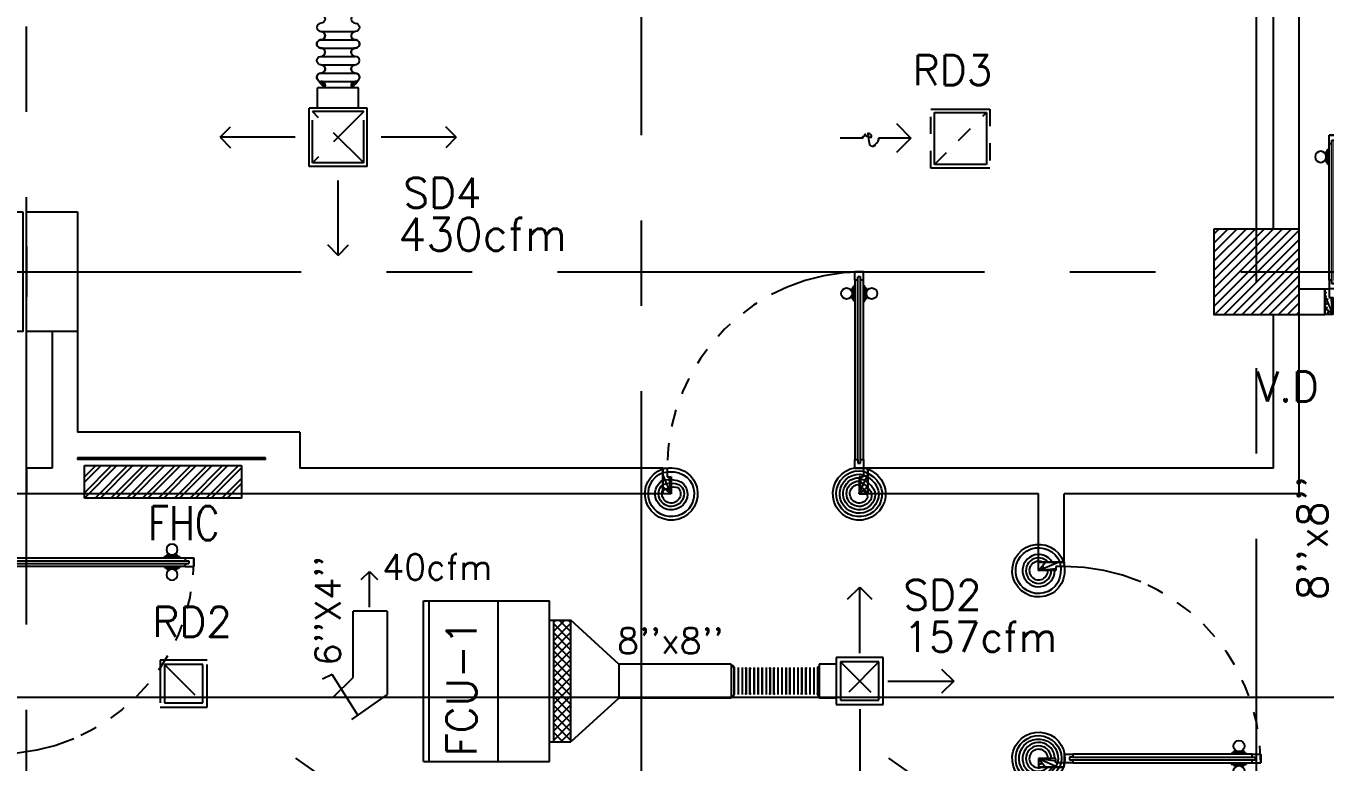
# Model space of a CAD drawing. Extents: x 417866230.2 to 417866327.8, y 43498045.5 to 43498135.4.
# Drawn here: x 417866283.83 to 417866291.44, y 43498067.43 to 43498071.74 of the extents above; entities that cross this region are included whole.
import ezdxf

# ---------------------------------------------------------------- set-up
doc = ezdxf.new("R2010")
doc.units = 0
doc.header["$MEASUREMENT"] = 0
doc.linetypes.add('CENTERX2', pattern=[4, 2.5, -0.5, 0.5, -0.5])
doc.linetypes.add('HIDDEN', pattern=[0.375, 0.25, -0.125])
doc.layers.get('0').update_dxf_attribs({"linetype": 'CONTINUOUS'})
for name, color, linetype in [('AXES', 11, 'CENTERX2'), ('COL', 9, 'CONTINUOUS'), ('DOOR', 9, 'CONTINUOUS'), ('DUCT', 6, 'CONTINUOUS'), ('FCU', 6, 'CONTINUOUS'), ('FHC', 9, 'CONTINUOUS'), ('HAT', 12, 'CONTINUOUS'), ('M-AC-FLEX', 3, 'CONTINUOUS'), ('M-EGU.', 2, 'CONTINUOUS'), ('SCD', 2, 'CONTINUOUS'), ('SHAFT', 9, 'CONTINUOUS'), ('WALL', 4, 'CONTINUOUS')]:
    doc.layers.add(name, color=color, linetype=linetype)
doc.styles.add('ROMANS', font='ROMANS.shx', dxfattribs={"width": 0.6})

# ---------------------------------------------------------------- blocks, each defined once
blk = doc.blocks.new('DOOR100')
at = {"layer": 'DOOR', "color": 7, "linetype": 'ByBlock'}
for p, q in [((-75, 1250), (-75, 1300)), ((-75, 1300), (-25, 1300)), ((-25, 1300), (-75, 1300)), ((-25, 1250), (-25, 1300)), ((-82.2, 1127.6), (-82.2, 1217.6)), ((-75, 1217.6), (-82.2, 1217.6)), ((-58, 1250), (-75, 1250)), ((-58, 1250), (-58, 1270)), ((-42, 1270), (-58, 1270)), ((-42, 1250), (-42, 1270)), ((-25, 1250), (-42, 1250)), ((-25, 1217.6), (-17.8, 1217.6)), ((-17.8, 1127.6), (-17.8, 1217.6)), ((-91.2, 1205), (-91.2, 1140.2)), ((-82.2, 1205), (-91.2, 1205)), ((-82.2, 1205), (-82.2, 1140.2)), ((-17.8, 1205), (-17.8, 1140.2)), ((-17.8, 1205), (-8.8, 1205)), ((-8.8, 1205), (-8.8, 1140.2)), ((-82.2, 1140.2), (-91.2, 1140.2)), ((-75, 1127.6), (-82.2, 1127.6)), ((-25, 1127.6), (-17.8, 1127.6)), ((-17.8, 1140.2), (-8.8, 1140.2)), ((-75, 200), (-58, 200)), ((-75, 150), (-75, 200)), ((-58, 200), (-58, 180)), ((-58, 180), (-42, 180)), ((-42, 200), (-25, 200)), ((-42, 180), (-42, 200)), ((-25, 200), (-25, 150)), ((-1200, 0), (-1200, 150)), ((-1200, 150), (-1175, 150)), ((-1200, 150), (-1200, 0)), ((-1150, 0), (-1200, 113.7)), ((-1175, 150), (-1175, 100)), ((-1175, 100), (-1150, 100)), ((-1150, 0), (-1163.4, 100)), ((-1150, 100), (-1150, 0)), ((-75, 150), (-25, 150)), ((-50, 0), (0, 113.7)), ((-50, 100), (-50, 0)), ((-50, 0), (-36.6, 100)), ((-25, 100), (-50, 100)), ((0, 150), (-25, 150)), ((-25, 150), (-25, 100)), ((0, 0), (0, 150)), ((0, 150), (0, 0)), ((-1150, 0), (-1200, 40.1)), ((-1150, 0), (-1200, 0)), ((-50, 0), (0, 40.1)), ((-50, 0), (0, 0))]:
    blk.add_line(p, q, dxfattribs=at)
at = {"layer": 'DOOR', "linetype": 'ByBlock'}
for p, q in [((-75, 1250), (-75, 200)), ((-58, 200), (-58, 1250)), ((-42, 200), (-42, 1250)), ((-25, 200), (-25, 1250))]:
    blk.add_line(p, q, dxfattribs=at)
at = {"layer": 'DOOR', "color": 7, "linetype": 'ByBlock'}
for centre in [(-123.5, 1172.6), (23.5, 1172.6)]:
    blk.add_circle(centre, 32.4, dxfattribs=at)
at = {"layer": 'DOOR', "linetype": 'HIDDEN', "ltscale": 0.5}
blk.add_arc((-25, 150), 1150, 90, 180, dxfattribs=at)
at = {"layer": 'DOOR', "color": 7, "linetype": 'ByBlock'}
for centre, radius, start, end in [((-1150, 0), 154.4, 103.71423, 108.89471), ((-1150, 0), 134.4, 100.71998, 111.84015), ((-1150, 0), 94.4, 90, 121.98181), ((-50, 0), 94.4, 58.01819, 90), ((-50, 0), 134.4, 68.15985, 79.28002), ((-50, 0), 114.4, 64.08384, 77.37743), ((-50, 0), 154.4, 71.10529, 76.28577), ((-1150, 0), 74.4, 90, 132.22357), ((-1150, 0), 54.4, 90, 156.79262), ((-1150, 0), 34.4, 90, 180), ((-1150, 0), 14.4, 90, 180), ((-50, 0), 74.4, 47.77643, 90), ((-50, 0), 54.4, 23.20738, 90), ((-50, 0), 34.4, 0, 90), ((-50, 0), 14.4, 0, 90)]:
    blk.add_arc(centre, radius, start, end, dxfattribs=at)
blk = doc.blocks.new('A$C49F1192B')
at = {"layer": 'DOOR', "color": 0, "linetype": 'ByBlock', "xscale": -1, "rotation": 270}
blk.add_blockref('DOOR100', (0, 1200), dxfattribs=at)
blk = doc.blocks.new('*X60')
at = {"color": 0}
for p, q in [((73379.2, 17906.7), (73833.5, 18361)), ((73379.2, 17959.7), (73780.5, 18361)), ((73379.2, 18012.8), (73727.5, 18361)), ((73379.2, 18065.8), (73674.4, 18361)), ((73379.2, 18118.8), (73621.4, 18361)), ((73379.2, 18171.9), (73568.4, 18361)), ((73379.2, 18224.9), (73515.3, 18361)), ((73379.2, 18277.9), (73462.3, 18361)), ((73379.2, 18331), (73409.3, 18361)), ((73386.6, 17861), (73879.2, 18353.7)), ((73439.6, 17861), (73879.2, 18300.6)), ((73492.6, 17861), (73879.2, 18247.6)), ((73545.7, 17861), (73879.2, 18194.6)), ((73598.7, 17861), (73879.2, 18141.5)), ((73651.7, 17861), (73879.2, 18088.5)), ((73704.8, 17861), (73879.2, 18035.5)), ((73757.8, 17861), (73879.2, 17982.4)), ((73810.8, 17861), (73879.2, 17929.4)), ((73863.9, 17861), (73879.2, 17876.4))]:
    blk.add_line(p, q, dxfattribs=at)
blk = doc.blocks.new('COL50')
at = {"layer": 'COL'}
blk.add_lwpolyline([(-250, 250), (-250, -250), (250, -250), (250, 250)], close=True, dxfattribs=at)
blk = doc.blocks.new('C11')
at = {"layer": 'HAT'}
h = blk.add_hatch(dxfattribs=at)
h.set_pattern_fill('ANSI31', color=256, scale=300, style=0)
h.set_pattern_definition([(45, (-383765.23, -62181), (-26.5165043, 26.5165043), [])])
h.paths.add_polyline_path([(-20, 350), (-20, 700), (-320, 700), (-320, 350)])
h.paths.add_polyline_path([(-320, 0), (-20, 0), (-20, 350), (-320, 350)])
h = blk.add_hatch(dxfattribs=at)
h.set_pattern_fill('ANSI31', color=256, scale=300, style=0)
h.set_pattern_definition([(45, (-383445.23, -62181), (-26.5165043, 26.5165043), [])])
h.paths.add_polyline_path([(300, 350), (300, 700), (0, 700), (0, 350)])
h.paths.add_polyline_path([(0, 0), (300, 0), (300, 350), (0, 350)])
at = {"layer": 'COL'}
for points in [[(-20, 700), (-20, 0), (-320, 0), (-320, 700)], [(300, 700), (300, 0), (0, 0), (0, 700)]]:
    blk.add_lwpolyline(points, close=True, dxfattribs=at)
blk = doc.blocks.new('DOOR90')
at = {"layer": 'DOOR', "color": 7, "linetype": 'ByBlock'}
for p, q in [((-150, 0), (0, 0)), ((-150, 0), (-150, -25)), ((0, -50), (-113.7, 0)), ((0, -50), (-40.1, 0)), ((0, -50), (0, 0)), ((-1000, -25), (-1050, -25)), ((-1050, -75), (-1050, -25)), ((-1050, -25), (-1050, -75)), ((-1000, -75), (-1050, -75)), ((-1000, -42), (-1020, -42)), ((-1020, -42), (-1020, -58)), ((-1000, -58), (-1020, -58)), ((-1000, -25), (-1000, -42)), ((-1000, -58), (-1000, -75)), ((-877.6, -17.8), (-967.6, -17.8)), ((-967.6, -25), (-967.6, -17.8)), ((-967.6, -75), (-967.6, -82.2)), ((-955, -8.8), (-890.2, -8.8)), ((-955, -17.8), (-955, -8.8)), ((-955, -17.8), (-890.2, -17.8)), ((-890.2, -17.8), (-890.2, -8.8)), ((-877.6, -25), (-877.6, -17.8)), ((-877.6, -75), (-877.6, -82.2)), ((-200, -25), (-150, -25)), ((-200, -42), (-200, -25)), ((-180, -42), (-200, -42)), ((-200, -58), (-180, -58)), ((-200, -75), (-200, -58)), ((-150, -75), (-200, -75)), ((-180, -58), (-180, -42)), ((-150, -25), (-100, -25)), ((-150, -75), (-150, -25)), ((-100, -25), (-100, -50)), ((0, -50), (-100, -36.6)), ((-100, -50), (0, -50)), ((-877.6, -82.2), (-967.6, -82.2)), ((-955, -82.2), (-890.2, -82.2)), ((-955, -82.2), (-955, -91.2)), ((-955, -91.2), (-890.2, -91.2)), ((-890.2, -82.2), (-890.2, -91.2)), ((-150, -875), (-100, -875)), ((-150, -900), (-150, -875)), ((-150, -900), (0, -900)), ((0, -900), (-150, -900)), ((0, -850), (-113.7, -900)), ((-100, -875), (-100, -850)), ((0, -850), (-100, -863.4)), ((-100, -850), (0, -850)), ((0, -850), (-40.1, -900)), ((0, -850), (0, -900))]:
    blk.add_line(p, q, dxfattribs=at)
at = {"layer": 'DOOR', "linetype": 'ByBlock'}
for p, q in [((-200, -25), (-1000, -25)), ((-200, -42), (-1000, -42)), ((-200, -58), (-1000, -58)), ((-1000, -75), (-200, -75))]:
    blk.add_line(p, q, dxfattribs=at)
at = {"layer": 'DOOR', "color": 7, "linetype": 'ByBlock'}
for centre in [(-922.6, 23.5), (-922.6, -123.5)]:
    blk.add_circle(centre, 32.4, dxfattribs=at)
for centre, radius, start, end in [((0, -50), 154.4, 161.10529, 166.28577), ((0, -50), 94.4, 148.01819, 180), ((0, -50), 134.4, 158.15985, 169.28002), ((0, -50), 114.4, 154.08384, 167.37743), ((0, -50), 74.4, 137.77643, 180), ((0, -50), 54.4, 113.20738, 180), ((0, -50), 34.4, 90, 180), ((0, -50), 14.4, 90, 180), ((0, -850), 154.4, 193.71423, 198.89471), ((0, -850), 134.4, 190.71998, 201.84015), ((0, -850), 94.4, 180, 211.98181), ((0, -850), 74.4, 180, 222.22357), ((0, -850), 54.4, 180, 246.79262), ((0, -850), 34.4, 180, 270), ((0, -850), 14.4, 180, 270)]:
    blk.add_arc(centre, radius, start, end, dxfattribs=at)
at = {"layer": 'DOOR', "linetype": 'HIDDEN', "ltscale": 0.5}
blk.add_arc((-222.2, -50), 828.2, 178.27012, 275.00304, dxfattribs=at)
blk = doc.blocks.new('15RCD')
at = {"layer": 'M-EGU.', "linetype": 'HIDDEN'}
for p, q in [((-215.5, -215.5), (-215.5, 215.5)), ((-215.5, 215.5), (215.5, 215.5)), ((-190.5, -190.5), (190.5, 190.5)), ((215.5, 215.5), (215.5, -215.5)), ((215.5, -215.5), (-215.5, -215.5))]:
    blk.add_line(p, q, dxfattribs=at)
at = {"layer": 'M-EGU.'}
for p, q in [((-190.5, -190.5), (-190.5, 190.5)), ((-190.5, 190.5), (190.5, 190.5)), ((190.5, 190.5), (190.5, -190.5)), ((-468.7, 110.1), (-362.7, 4)), ((-717.7, 4), (-880.4, 4)), ((-362.7, 4), (-598.2, 4)), ((-362.7, 4), (-468.7, -102)), ((190.5, -190.5), (-190.5, -190.5))]:
    blk.add_line(p, q, dxfattribs=at)
blk.add_lwpolyline([(-717.7, 4, -0.1324), (-701, 28.2, -0.15664), (-677.9, 37.7, -0.736612), (-658.9, -9.5, 0.774232), (-638, -55.2, 0.203349), (-606.4, -34.6, 0.193808), (-598.2, 4)], format="xyb", dxfattribs=at)
blk = doc.blocks.new('*X118')
at = {"color": 0}
for p, q in [((23911.7, -1650.2), (23966, -1595.9)), ((23911.7, -1597.2), (23912.9, -1595.9)), ((23919, -1695.9), (24019, -1595.9)), ((24022.8, -1695.9), (23922.8, -1595.9)), ((23972, -1695.9), (24072, -1595.9)), ((24075.9, -1695.9), (23975.9, -1595.9)), ((24025.1, -1695.9), (24125.1, -1595.9)), ((24128.9, -1695.9), (24028.9, -1595.9)), ((24078.1, -1695.9), (24178.1, -1595.9)), ((24181.9, -1695.9), (24081.9, -1595.9)), ((24131.1, -1695.9), (24231.1, -1595.9)), ((24235, -1695.9), (24135, -1595.9)), ((24184.2, -1695.9), (24284.2, -1595.9)), ((24288, -1695.9), (24188, -1595.9)), ((24237.2, -1695.9), (24337.2, -1595.9)), ((24341, -1695.9), (24241, -1595.9)), ((24290.2, -1695.9), (24390.2, -1595.9)), ((24394.1, -1695.9), (24294.1, -1595.9)), ((24343.3, -1695.9), (24443.3, -1595.9)), ((24447.1, -1695.9), (24347.1, -1595.9)), ((24396.3, -1695.9), (24496.3, -1595.9)), ((24500.1, -1695.9), (24400.1, -1595.9)), ((24449.3, -1695.9), (24549.3, -1595.9)), ((24553.2, -1695.9), (24453.2, -1595.9)), ((24502.4, -1695.9), (24602.4, -1595.9)), ((24606.2, -1695.9), (24506.2, -1595.9)), ((24623.7, -1660.4), (24559.2, -1595.9)), ((24623.7, -1607.4), (24612.3, -1595.9)), ((23969.8, -1695.9), (23911.7, -1637.8)), ((24555.4, -1695.9), (24623.7, -1627.6)), ((23916.8, -1695.9), (23911.7, -1690.9)), ((24608.4, -1695.9), (24623.7, -1680.7))]:
    blk.add_line(p, q, dxfattribs=at)

msp = doc.modelspace()

# ---------------------------------------------------------------- hatches: boundary and pattern name
at = {"layer": 'FHC', "linetype": 'ByBlock', "ltscale": 0.3}
h = msp.add_hatch(dxfattribs=at)
h.set_pattern_fill('ANSI32', color=256, scale=175, style=0)
h.set_pattern_definition([(44.999998, (417866051.98067, 43498037.926076), (-0.046403885, 0.046403882), []), (44.999998, (417866052.011606, 43498037.926076), (-0.046403885, 0.046403882), [])])
h.paths.add_polyline_path([(417866285.0969, 43498068.9771), (417866285.0969, 43498069.1671), (417866284.1769, 43498069.1671), (417866284.1769, 43498068.9771)])
h.paths.add_polyline_path([(417866283.9643, 43498068.556), (417866283.9643, 43498068.9768), (417866284.2268, 43498068.9768), (417866284.2268, 43498068.556)], flags=9)

# ---------------------------------------------------------------- linework, layer by layer
at = {"layer": 'AXES'}
for p, q in [((417866291.0369, 43498046.2382), (417866291.0369, 43498134.7153)), ((417866283.8369, 43498056.2378), (417866283.8369, 43498134.3653)), ((417866287.4369, 43498063.1021), (417866287.4369, 43498121.9221)), ((417866230.9454, 43498070.3021), (417866300.0369, 43498070.3021))]:
    msp.add_line(p, q, dxfattribs=at)
at = {"layer": 'DUCT', "linetype": 'Continuous'}
msp.add_line((417866285.9493, 43498068.3157), (417866285.7493, 43498068.3157), dxfattribs=at)
at = {"layer": 'DUCT'}
for p, q in [((417866285.7493, 43498067.9268), (417866285.7493, 43498068.3157)), ((417866285.9493, 43498068.3157), (417866285.9493, 43498067.8268)), ((417866287.3058, 43498068.0056), (417866287.0237, 43498068.2616)), ((417866287.3058, 43498068.0056), (417866287.3058, 43498067.8056)), ((417866287.9626, 43498068.0056), (417866287.3058, 43498068.0056)), ((417866287.9626, 43498068.0056), (417866287.3058, 43498068.0056)), ((417866287.9626, 43498068.0056), (417866287.9626, 43498067.8056)), ((417866285.626, 43498067.9449), (417866285.5696, 43498067.9161)), ((417866285.7762, 43498067.7055), (417866285.626, 43498067.9449)), ((417866285.6334, 43498067.8108), (417866285.7493, 43498067.9268)), ((417866280.3483, 43498067.8108), (417866300.7786, 43498067.8108)), ((417866285.9493, 43498067.8268), (417866285.7394, 43498067.6798)), ((417866287.3058, 43498067.8056), (417866287.0237, 43498067.5496)), ((417866287.9626, 43498067.8056), (417866287.3058, 43498067.8056)), ((417866285.6245, 43498067.3068), (417866285.4146, 43498067.4538)), ((417866289.0954, 43498067.3068), (417866288.8855, 43498067.4538))]:
    msp.add_line(p, q, dxfattribs=at)
at = {"layer": 'FCU', "color": 6}
for p, q in [((417866286.1617, 43498067.4356), (417866286.1617, 43498068.3756)), ((417866286.1617, 43498068.3756), (417866286.8987, 43498068.3756)), ((417866286.5987, 43498067.4356), (417866286.5987, 43498068.3756)), ((417866286.8987, 43498067.4356), (417866286.8987, 43498068.3756)), ((417866286.1617, 43498067.4356), (417866286.8987, 43498067.4356))]:
    msp.add_line(p, q, dxfattribs=at)
at = {"layer": 'FCU', "color": 3}
for p, q in [((417866286.1937, 43498067.4356), (417866286.1937, 43498068.3756)), ((417866286.8987, 43498068.2616), (417866287.0237, 43498068.2616)), ((417866286.9237, 43498067.5496), (417866286.9237, 43498068.2616)), ((417866287.0237, 43498067.5496), (417866287.0237, 43498068.2616)), ((417866286.8987, 43498067.5496), (417866287.0237, 43498067.5496))]:
    msp.add_line(p, q, dxfattribs=at)
at = {"layer": 'FHC', "linetype": 'ByBlock', "ltscale": 0.3}
for p, q in [((417866284.1769, 43498069.1671), (417866285.0969, 43498069.1671)), ((417866284.1769, 43498068.9771), (417866284.1769, 43498069.1671)), ((417866285.0969, 43498069.1671), (417866285.0969, 43498068.9771)), ((417866285.0969, 43498068.9771), (417866284.1769, 43498068.9771))]:
    msp.add_line(p, q, dxfattribs=at)
at = {"layer": 'M-AC-FLEX', "color": 11}
for p, q in [((417866285.5612, 43498071.7083), (417866285.7624, 43498071.7083)), ((417866285.5612, 43498071.6595), (417866285.7624, 43498071.6595)), ((417866285.5612, 43498071.6595), (417866285.7624, 43498071.6595)), ((417866285.5612, 43498071.6595), (417866285.7624, 43498071.6595)), ((417866285.5612, 43498071.6116), (417866285.7624, 43498071.6116)), ((417866285.5612, 43498071.6116), (417866285.7624, 43498071.6116)), ((417866285.5612, 43498071.6116), (417866285.7624, 43498071.6116)), ((417866285.5612, 43498071.5629), (417866285.7624, 43498071.5629)), ((417866285.5612, 43498071.5141), (417866285.7624, 43498071.5141)), ((417866285.5612, 43498071.4654), (417866285.7624, 43498071.4654)), ((417866285.5612, 43498071.4654), (417866285.7624, 43498071.4654)), ((417866285.5612, 43498071.4166), (417866285.7624, 43498071.4166)), ((417866285.5612, 43498071.4166), (417866285.7624, 43498071.4166)), ((417866287.9792, 43498067.9843), (417866287.9792, 43498067.8273)), ((417866287.9792, 43498067.9843), (417866287.9792, 43498067.8273)), ((417866287.9792, 43498067.8271), (417866287.9792, 43498067.9841)), ((417866287.9792, 43498067.8271), (417866287.9792, 43498067.9841)), ((417866288.0027, 43498067.9843), (417866288.0027, 43498067.8273)), ((417866288.0027, 43498067.9843), (417866288.0027, 43498067.8273)), ((417866288.0261, 43498067.9843), (417866288.0261, 43498067.8273)), ((417866288.0261, 43498067.9843), (417866288.0261, 43498067.8273)), ((417866288.0496, 43498067.9843), (417866288.0496, 43498067.8273)), ((417866288.0496, 43498067.9843), (417866288.0496, 43498067.8273)), ((417866288.0496, 43498067.8271), (417866288.0496, 43498067.9841)), ((417866288.0496, 43498067.8271), (417866288.0496, 43498067.9841)), ((417866288.0726, 43498067.9843), (417866288.0726, 43498067.8273)), ((417866288.0726, 43498067.9843), (417866288.0726, 43498067.8273)), ((417866288.0726, 43498067.8271), (417866288.0726, 43498067.9841)), ((417866288.0726, 43498067.8271), (417866288.0726, 43498067.9841)), ((417866288.0965, 43498067.9843), (417866288.0965, 43498067.8273)), ((417866288.0965, 43498067.8271), (417866288.0965, 43498067.9841)), ((417866288.1196, 43498067.9843), (417866288.1196, 43498067.8273)), ((417866288.1196, 43498067.9843), (417866288.1196, 43498067.8273)), ((417866288.1196, 43498067.9843), (417866288.1196, 43498067.8273)), ((417866288.1196, 43498067.8271), (417866288.1196, 43498067.9841)), ((417866288.143, 43498067.9843), (417866288.143, 43498067.8273)), ((417866288.143, 43498067.9843), (417866288.143, 43498067.8273)), ((417866288.143, 43498067.9843), (417866288.143, 43498067.8273)), ((417866288.143, 43498067.8271), (417866288.143, 43498067.9841)), ((417866288.1665, 43498067.9843), (417866288.1665, 43498067.8273)), ((417866288.1665, 43498067.9843), (417866288.1665, 43498067.8273)), ((417866288.19, 43498067.9843), (417866288.19, 43498067.8273)), ((417866288.19, 43498067.9843), (417866288.19, 43498067.8273)), ((417866288.19, 43498067.8271), (417866288.19, 43498067.9841)), ((417866288.19, 43498067.8271), (417866288.19, 43498067.9841)), ((417866288.213, 43498067.9843), (417866288.213, 43498067.8273)), ((417866288.213, 43498067.9843), (417866288.213, 43498067.8273)), ((417866288.213, 43498067.8271), (417866288.213, 43498067.9841)), ((417866288.213, 43498067.8271), (417866288.213, 43498067.9841)), ((417866288.2365, 43498067.9843), (417866288.2365, 43498067.8273)), ((417866288.2365, 43498067.9843), (417866288.2365, 43498067.8273)), ((417866288.2599, 43498067.9843), (417866288.2599, 43498067.8273)), ((417866288.2599, 43498067.9843), (417866288.2599, 43498067.8273)), ((417866288.2834, 43498067.9843), (417866288.2834, 43498067.8273)), ((417866288.2834, 43498067.9843), (417866288.2834, 43498067.8273)), ((417866288.2834, 43498067.8271), (417866288.2834, 43498067.9841)), ((417866288.2834, 43498067.8271), (417866288.2834, 43498067.9841)), ((417866288.3064, 43498067.8271), (417866288.3064, 43498067.9841)), ((417866288.3064, 43498067.8271), (417866288.3064, 43498067.9841)), ((417866288.3065, 43498067.9843), (417866288.3065, 43498067.8273)), ((417866288.3065, 43498067.9843), (417866288.3065, 43498067.8273)), ((417866288.3299, 43498067.9843), (417866288.3299, 43498067.8273)), ((417866288.3299, 43498067.9843), (417866288.3299, 43498067.8273)), ((417866288.3534, 43498067.9843), (417866288.3534, 43498067.8273)), ((417866288.3534, 43498067.9843), (417866288.3534, 43498067.8273)), ((417866288.3768, 43498067.9843), (417866288.3768, 43498067.8273)), ((417866288.3768, 43498067.9843), (417866288.3768, 43498067.8273)), ((417866288.3768, 43498067.8271), (417866288.3768, 43498067.9841)), ((417866288.3768, 43498067.8271), (417866288.3768, 43498067.9841)), ((417866288.3999, 43498067.9843), (417866288.3999, 43498067.8273)), ((417866288.3999, 43498067.9843), (417866288.3999, 43498067.8273)), ((417866288.3999, 43498067.8271), (417866288.3999, 43498067.9841)), ((417866288.3999, 43498067.8271), (417866288.3999, 43498067.9841)), ((417866288.4234, 43498067.9843), (417866288.4234, 43498067.8273)), ((417866288.4234, 43498067.9843), (417866288.4234, 43498067.8273)), ((417866288.4234, 43498067.9843), (417866288.4234, 43498067.8273)), ((417866288.4234, 43498067.9843), (417866288.4234, 43498067.8273)), ((417866288.4468, 43498067.9843), (417866288.4468, 43498067.8273)), ((417866288.4468, 43498067.9843), (417866288.4468, 43498067.8273)), ((417866288.4468, 43498067.9843), (417866288.4468, 43498067.8273)), ((417866288.4468, 43498067.9843), (417866288.4468, 43498067.8273)), ((417866288.4703, 43498067.9843), (417866288.4703, 43498067.8273)), ((417866288.4703, 43498067.9843), (417866288.4703, 43498067.8273)), ((417866288.4703, 43498067.8271), (417866288.4703, 43498067.9841)), ((417866288.4703, 43498067.8271), (417866288.4703, 43498067.9841))]:
    msp.add_line(p, q, dxfattribs=at)
at = {"layer": 'M-AC-FLEX'}
for points in [[(417866285.5612, 43498071.8058, -1), (417866285.5612, 43498071.757, 1), (417866285.5612, 43498071.7083, -1), (417866285.5612, 43498071.6595, 1.018005), (417866285.5612, 43498071.6116)], [(417866285.7624, 43498071.8058, 1), (417866285.7624, 43498071.757, -1), (417866285.7624, 43498071.7083, 1), (417866285.7624, 43498071.6595, -1.018005), (417866285.7624, 43498071.6116)], [(417866285.5612, 43498071.4654, 1), (417866285.5612, 43498071.5141, -1), (417866285.5612, 43498071.5629, 1), (417866285.5612, 43498071.6116, -1.018005), (417866285.5612, 43498071.6595)], [(417866285.7624, 43498071.4654, -1), (417866285.7624, 43498071.5141, 1), (417866285.7624, 43498071.5629, -1), (417866285.7624, 43498071.6116, 1.018005), (417866285.7624, 43498071.6595)], [(417866285.5612, 43498071.5141, -1), (417866285.5612, 43498071.4654, 1), (417866285.5612, 43498071.4166)], [(417866285.5717, 43498071.5118, -0.799204), (417866285.5612, 43498071.4654, 1), (417866285.5612, 43498071.4166)], [(417866285.5819, 43498071.3795, 0.586781), (417866285.5612, 43498071.4166, -1), (417866285.5612, 43498071.4654)], [(417866285.5819, 43498071.3795, 0.58678), (417866285.5612, 43498071.4166, -1), (417866285.5612, 43498071.4654)], [(417866285.7624, 43498071.5141, 1), (417866285.7624, 43498071.4654, -1), (417866285.7624, 43498071.4166)], [(417866285.752, 43498071.5118, 0.799204), (417866285.7624, 43498071.4654, -1), (417866285.7624, 43498071.4166)], [(417866285.7417, 43498071.3795, -0.58678), (417866285.7624, 43498071.4166, 1), (417866285.7624, 43498071.4654)], [(417866285.7417, 43498071.3795, -0.58678), (417866285.7624, 43498071.4166, 1), (417866285.7624, 43498071.4654)], [(417866285.5612, 43498071.4166, -0.58678), (417866285.5819, 43498071.3795, -0.58678)], [(417866285.7624, 43498071.4166, 0.58678), (417866285.7417, 43498071.3795, 0.58678)], [(417866287.9792, 43498067.9839, -0.00451), (417866287.9792, 43498067.9841, 0.561146), (417866287.9626, 43498067.9946, 0.561146)], [(417866287.9626, 43498067.9946, -0.561146), (417866287.9792, 43498067.9841)], [(417866287.9792, 43498067.9843, 1), (417866288.0027, 43498067.9843, -1), (417866288.0261, 43498067.9843)], [(417866288.0027, 43498067.9843, -1), (417866287.9792, 43498067.9843)], [(417866288.0261, 43498067.9843, 1), (417866288.0027, 43498067.9843)], [(417866288.0027, 43498067.9843, -1), (417866288.0261, 43498067.9843)], [(417866288.0496, 43498067.9843, -1), (417866288.0261, 43498067.9843, 1), (417866288.0027, 43498067.9843)], [(417866288.0261, 43498067.9843, 1), (417866288.0496, 43498067.9843)], [(417866288.0496, 43498067.9843, -0.412332), (417866288.0379, 43498067.9726, -0.412332)], [(417866288.0496, 43498067.9839, 0.00451), (417866288.0496, 43498067.9841, -1.018005), (417866288.0726, 43498067.9841)], [(417866288.0726, 43498067.9839, -0.00451), (417866288.0726, 43498067.9841, 1.018005), (417866288.0496, 43498067.9841)], [(417866288.0726, 43498067.9843, 1), (417866288.0961, 43498067.9843, -1), (417866288.1196, 43498067.9843)], [(417866288.0961, 43498067.9843, -1), (417866288.0726, 43498067.9843)], [(417866288.0726, 43498067.9843, 0.412332), (417866288.0843, 43498067.9726, 0.412332)], [(417866288.0961, 43498067.9843, -1), (417866288.1196, 43498067.9843)], [(417866288.143, 43498067.9843, -1), (417866288.1196, 43498067.9843, 1), (417866288.0961, 43498067.9843)], [(417866288.1196, 43498067.9843, 1), (417866288.0961, 43498067.9843)], [(417866288.0965, 43498067.9839, 0.00451), (417866288.0965, 43498067.9841, -1.018005), (417866288.1196, 43498067.9841)], [(417866288.1196, 43498067.9843, 1), (417866288.143, 43498067.9843, -1), (417866288.1665, 43498067.9843)], [(417866288.143, 43498067.9843, -1), (417866288.1196, 43498067.9843)], [(417866288.1196, 43498067.9843, 1), (417866288.143, 43498067.9843)], [(417866288.1665, 43498067.9843, 1), (417866288.143, 43498067.9843)], [(417866288.143, 43498067.9843, -1), (417866288.1665, 43498067.9843)], [(417866288.19, 43498067.9843, -1), (417866288.1665, 43498067.9843, 1), (417866288.143, 43498067.9843)], [(417866288.1661, 43498067.9839, -0.00451), (417866288.1661, 43498067.9841, 1.018005), (417866288.143, 43498067.9841)], [(417866288.1665, 43498067.9843, 1), (417866288.19, 43498067.9843)], [(417866288.19, 43498067.9843, -0.412332), (417866288.1783, 43498067.9726, -0.412332)], [(417866288.213, 43498067.9839, -0.00451), (417866288.213, 43498067.9841, 1.018005), (417866288.19, 43498067.9841)], [(417866288.19, 43498067.9839, 0.00451), (417866288.19, 43498067.9841, -1.018005), (417866288.213, 43498067.9841)], [(417866288.213, 43498067.9843, 1), (417866288.2365, 43498067.9843, -1), (417866288.2599, 43498067.9843)], [(417866288.213, 43498067.9843, 0.412332), (417866288.2247, 43498067.9726, 0.412332)], [(417866288.2365, 43498067.9843, -1), (417866288.213, 43498067.9843)], [(417866288.2365, 43498067.9843, -1), (417866288.2599, 43498067.9843)], [(417866288.2834, 43498067.9843, -1), (417866288.2599, 43498067.9843, 1), (417866288.2365, 43498067.9843)], [(417866288.2599, 43498067.9843, 1), (417866288.2365, 43498067.9843)], [(417866288.2599, 43498067.9843, 1), (417866288.2834, 43498067.9843)], [(417866288.2834, 43498067.9839, 0.00451), (417866288.2834, 43498067.9841, -1.018005), (417866288.3064, 43498067.9841)], [(417866288.3065, 43498067.9839, -0.00451), (417866288.3064, 43498067.9841, 1.018005), (417866288.2834, 43498067.9841)], [(417866288.3065, 43498067.9843, 1), (417866288.3299, 43498067.9843, -1), (417866288.3534, 43498067.9843)], [(417866288.3299, 43498067.9843, -1), (417866288.3065, 43498067.9843)], [(417866288.3534, 43498067.9843, 1), (417866288.3299, 43498067.9843)], [(417866288.3299, 43498067.9843, -1), (417866288.3534, 43498067.9843)], [(417866288.3768, 43498067.9843, -1), (417866288.3534, 43498067.9843, 1), (417866288.3299, 43498067.9843)], [(417866288.3534, 43498067.9843, 1), (417866288.3768, 43498067.9843)], [(417866288.3768, 43498067.9843, -0.412332), (417866288.3652, 43498067.9726, -0.412332)], [(417866288.3768, 43498067.9839, 0.00451), (417866288.3768, 43498067.9841, -1.018005), (417866288.3999, 43498067.9841)], [(417866288.3999, 43498067.9839, -0.00451), (417866288.3999, 43498067.9841, 1.018005), (417866288.3768, 43498067.9841)], [(417866288.3999, 43498067.9843, 1), (417866288.4234, 43498067.9843, -1), (417866288.4468, 43498067.9843)], [(417866288.4234, 43498067.9843, -1), (417866288.3999, 43498067.9843)], [(417866288.3999, 43498067.9843, 0.412332), (417866288.4115, 43498067.9726, 0.412332)], [(417866288.4234, 43498067.9843, -1), (417866288.4468, 43498067.9843)], [(417866288.4468, 43498067.9843, 1), (417866288.4234, 43498067.9843)], [(417866288.4468, 43498067.9843, 1), (417866288.4234, 43498067.9843)], [(417866288.4234, 43498067.9843, -1), (417866288.4468, 43498067.9843)], [(417866288.4703, 43498067.9843, -1), (417866288.4468, 43498067.9843, 1), (417866288.4234, 43498067.9843)], [(417866288.4468, 43498067.9843, 1), (417866288.4703, 43498067.9843)], [(417866288.4703, 43498067.9843, -0.412332), (417866288.4586, 43498067.9726, -0.412332)], [(417866288.4703, 43498067.9839, 0.00451), (417866288.4703, 43498067.9841, -0.308277), (417866288.4774, 43498067.9949, -0.308277)], [(417866287.9792, 43498067.8273, -0.561064), (417866287.9626, 43498067.8167, -0.561064)], [(417866287.9792, 43498067.8273, -0.561064), (417866287.9626, 43498067.8167, -0.561064)], [(417866287.9626, 43498067.8167, 0.549395), (417866287.9792, 43498067.8269)], [(417866287.9626, 43498067.8167, 0.549395), (417866287.9792, 43498067.8269)], [(417866287.9792, 43498067.8273, -1), (417866288.0027, 43498067.8273, 1), (417866288.0261, 43498067.8273)], [(417866287.9792, 43498067.8273, 0.00451), (417866287.9792, 43498067.8271, -0.008922), (417866287.9792, 43498067.8267)], [(417866287.9792, 43498067.8269, 0.004461), (417866287.9792, 43498067.8271)], [(417866287.9792, 43498067.8271, -0.008922), (417866287.9792, 43498067.8267)], [(417866287.9792, 43498067.8269, 0.004461), (417866287.9792, 43498067.8271)], [(417866288.0496, 43498067.8273, 1), (417866288.0261, 43498067.8273, -1), (417866288.0027, 43498067.8273)], [(417866288.0496, 43498067.8273, 0.412332), (417866288.0379, 43498067.839, 0.412332)], [(417866288.0496, 43498067.8273, 0.999838), (417866288.0726, 43498067.8269)], [(417866288.0726, 43498067.8273, -0.999838), (417866288.0496, 43498067.8269)], [(417866288.0496, 43498067.8273, -0.00451), (417866288.0496, 43498067.8271, 0.008922), (417866288.0496, 43498067.8267)], [(417866288.0726, 43498067.8273, -0.999838), (417866288.0496, 43498067.8269)], [(417866288.0496, 43498067.8273, 0.999838), (417866288.0726, 43498067.8269)], [(417866288.0496, 43498067.8269, -0.004461), (417866288.0496, 43498067.8271)], [(417866288.0496, 43498067.8271, 0.008922), (417866288.0496, 43498067.8267)], [(417866288.0496, 43498067.8269, -0.004461), (417866288.0496, 43498067.8271)], [(417866288.0726, 43498067.8273, -1), (417866288.0961, 43498067.8273, 1), (417866288.1196, 43498067.8273)], [(417866288.0726, 43498067.8273, -0.412332), (417866288.0843, 43498067.839, -0.412332)], [(417866288.0726, 43498067.8273, 0.00451), (417866288.0726, 43498067.8271, -0.008922), (417866288.0726, 43498067.8267)], [(417866288.0726, 43498067.8269, 0.004461), (417866288.0726, 43498067.8271)], [(417866288.0726, 43498067.8269, 0.004461), (417866288.0726, 43498067.8271)], [(417866288.0726, 43498067.8271, -0.008922), (417866288.0726, 43498067.8267)], [(417866288.143, 43498067.8273, 1), (417866288.1196, 43498067.8273, -1), (417866288.0961, 43498067.8273)], [(417866288.0965, 43498067.8273, 0.999838), (417866288.1196, 43498067.8269)], [(417866288.1196, 43498067.8273, -0.999838), (417866288.0965, 43498067.8269)], [(417866288.0965, 43498067.8269, -0.004461), (417866288.0965, 43498067.8271)], [(417866288.0965, 43498067.8271, 0.008922), (417866288.0965, 43498067.8267)], [(417866288.1196, 43498067.8273, -1), (417866288.143, 43498067.8273, 1), (417866288.1665, 43498067.8273)], [(417866288.1196, 43498067.8273, 0.00451), (417866288.1196, 43498067.8271, -0.008922), (417866288.1196, 43498067.8267)], [(417866288.1196, 43498067.8269, 0.004461), (417866288.1196, 43498067.8271)], [(417866288.19, 43498067.8273, 1), (417866288.1665, 43498067.8273, -1), (417866288.143, 43498067.8273)], [(417866288.143, 43498067.8273, -0.00451), (417866288.143, 43498067.8271, 0.008922), (417866288.143, 43498067.8267)], [(417866288.1661, 43498067.8273, -0.999838), (417866288.143, 43498067.8269)], [(417866288.143, 43498067.8273, 0.999838), (417866288.1661, 43498067.8269)], [(417866288.143, 43498067.8269, -0.004461), (417866288.143, 43498067.8271)], [(417866288.1661, 43498067.8269, 0.004461), (417866288.1661, 43498067.8271)], [(417866288.1661, 43498067.8271, -0.008922), (417866288.1661, 43498067.8267)], [(417866288.19, 43498067.8273, 0.412332), (417866288.1783, 43498067.839, 0.412332)], [(417866288.19, 43498067.8273, -0.00451), (417866288.19, 43498067.8271, 0.008922), (417866288.19, 43498067.8267)], [(417866288.213, 43498067.8273, -0.999838), (417866288.19, 43498067.8269)], [(417866288.19, 43498067.8273, 0.999838), (417866288.213, 43498067.8269)], [(417866288.19, 43498067.8273, 0.999838), (417866288.213, 43498067.8269)], [(417866288.213, 43498067.8273, -0.999838), (417866288.19, 43498067.8269)], [(417866288.19, 43498067.8269, -0.004461), (417866288.19, 43498067.8271)], [(417866288.19, 43498067.8269, -0.004461), (417866288.19, 43498067.8271)], [(417866288.19, 43498067.8271, 0.008922), (417866288.19, 43498067.8267)], [(417866288.213, 43498067.8273, -0.412332), (417866288.2247, 43498067.839, -0.412332)], [(417866288.213, 43498067.8273, -1), (417866288.2365, 43498067.8273, 1), (417866288.2599, 43498067.8273)], [(417866288.213, 43498067.8273, 0.00451), (417866288.213, 43498067.8271, -0.008922), (417866288.213, 43498067.8267)], [(417866288.213, 43498067.8269, 0.004461), (417866288.213, 43498067.8271)], [(417866288.213, 43498067.8271, -0.008922), (417866288.213, 43498067.8267)], [(417866288.213, 43498067.8269, 0.004461), (417866288.213, 43498067.8271)], [(417866288.2834, 43498067.8273, 1), (417866288.2599, 43498067.8273, -1), (417866288.2365, 43498067.8273)], [(417866288.2834, 43498067.8273, 0.999838), (417866288.3065, 43498067.8269)], [(417866288.3065, 43498067.8273, -0.999838), (417866288.2834, 43498067.8269)], [(417866288.2834, 43498067.8273, -0.00451), (417866288.2834, 43498067.8271, 0.008922), (417866288.2834, 43498067.8267)], [(417866288.3065, 43498067.8273, -0.999838), (417866288.2834, 43498067.8269)], [(417866288.2834, 43498067.8273, 0.999838), (417866288.3065, 43498067.8269)], [(417866288.2834, 43498067.8269, -0.004461), (417866288.2834, 43498067.8271)], [(417866288.2834, 43498067.8271, 0.008922), (417866288.2834, 43498067.8267)], [(417866288.2834, 43498067.8269, -0.004461), (417866288.2834, 43498067.8271)], [(417866288.3065, 43498067.8273, 0.00451), (417866288.3064, 43498067.8271, -0.008922), (417866288.3064, 43498067.8267)], [(417866288.3065, 43498067.8269, 0.004461), (417866288.3064, 43498067.8271)], [(417866288.3065, 43498067.8269, 0.004461), (417866288.3064, 43498067.8271)], [(417866288.3064, 43498067.8271, -0.008922), (417866288.3064, 43498067.8267)], [(417866288.3065, 43498067.8273, -1), (417866288.3299, 43498067.8273, 1), (417866288.3534, 43498067.8273)], [(417866288.3768, 43498067.8273, 1), (417866288.3534, 43498067.8273, -1), (417866288.3299, 43498067.8273)], [(417866288.3768, 43498067.8273, 0.412332), (417866288.3652, 43498067.839, 0.412332)], [(417866288.3768, 43498067.8273, 0.999838), (417866288.3999, 43498067.8269)], [(417866288.3999, 43498067.8273, -0.999838), (417866288.3768, 43498067.8269)], [(417866288.3768, 43498067.8273, -0.00451), (417866288.3768, 43498067.8271, 0.008922), (417866288.3768, 43498067.8267)], [(417866288.3999, 43498067.8273, -0.999838), (417866288.3768, 43498067.8269)], [(417866288.3768, 43498067.8273, 0.999838), (417866288.3999, 43498067.8269)], [(417866288.3768, 43498067.8269, -0.004461), (417866288.3768, 43498067.8271)], [(417866288.3768, 43498067.8271, 0.008922), (417866288.3768, 43498067.8267)], [(417866288.3768, 43498067.8269, -0.004461), (417866288.3768, 43498067.8271)], [(417866288.3999, 43498067.8273, -1), (417866288.4234, 43498067.8273, 1), (417866288.4468, 43498067.8273)], [(417866288.3999, 43498067.8273, -0.412332), (417866288.4115, 43498067.839, -0.412332)], [(417866288.3999, 43498067.8273, 0.00451), (417866288.3999, 43498067.8271, -0.008922), (417866288.3999, 43498067.8267)], [(417866288.3999, 43498067.8269, 0.004461), (417866288.3999, 43498067.8271)], [(417866288.3999, 43498067.8269, 0.004461), (417866288.3999, 43498067.8271)], [(417866288.3999, 43498067.8271, -0.008922), (417866288.3999, 43498067.8267)], [(417866288.4703, 43498067.8273, 1), (417866288.4468, 43498067.8273, -1), (417866288.4234, 43498067.8273)], [(417866288.4703, 43498067.8273, 0.412332), (417866288.4586, 43498067.839, 0.412332)], [(417866288.4703, 43498067.8273, -0.00451), (417866288.4703, 43498067.8271, 0.008922), (417866288.4703, 43498067.8267)], [(417866288.4703, 43498067.8273, 0.308249), (417866288.4774, 43498067.8164, 0.308249)], [(417866288.4703, 43498067.8273, 0.308249), (417866288.4774, 43498067.8164, 0.308249)], [(417866288.4703, 43498067.8269, -0.004461), (417866288.4703, 43498067.8271)], [(417866288.4703, 43498067.8269, -0.004461), (417866288.4703, 43498067.8271)], [(417866288.4703, 43498067.8271, 0.008922), (417866288.4703, 43498067.8267)], [(417866288.4774, 43498067.8164, -0.29851), (417866288.4703, 43498067.8269)]]:
    msp.add_lwpolyline(points, format="xyb", dxfattribs=at)
for centre, start, end in [((417866285.5612, 43498071.6839), 298.43136, 90), ((417866285.5612, 43498071.6839), 270, 61.56864), ((417866285.7624, 43498071.6839), 89.98223, 241.56863), ((417866285.7624, 43498071.6839), 89.98223, 241.56863), ((417866285.7624, 43498071.6839), 118.43137, 270.01777), ((417866285.7624, 43498071.6839), 118.43137, 270.01777), ((417866285.5612, 43498071.5873), 298.43136, 90), ((417866285.5612, 43498071.5873), 270, 61.56864), ((417866285.7624, 43498071.5873), 89.98223, 241.56863), ((417866285.7624, 43498071.5873), 89.98223, 241.56863), ((417866285.7624, 43498071.5873), 118.43137, 270.01777), ((417866285.7624, 43498071.5873), 118.43137, 270.01777)]:
    msp.add_arc(centre, 0.0244, start, end, dxfattribs=at)
at = {"layer": 'M-EGU.'}
for p, q in [((417866285.5418, 43498071.2595), (417866285.5418, 43498071.3795)), ((417866285.7818, 43498071.3795), (417866285.5418, 43498071.3795)), ((417866285.7818, 43498071.2595), (417866285.7818, 43498071.3795)), ((417866285.8322, 43498071.2595), (417866285.4914, 43498071.2595)), ((417866285.4914, 43498070.9187), (417866285.4914, 43498071.2595)), ((417866285.8322, 43498070.9187), (417866285.8322, 43498071.2595)), ((417866284.9706, 43498071.0891), (417866285.0317, 43498071.1502)), ((417866286.353, 43498071.0891), (417866286.2919, 43498071.1502)), ((417866285.4094, 43498071.0891), (417866284.9706, 43498071.0891)), ((417866284.9706, 43498071.0891), (417866285.0317, 43498071.028)), ((417866286.353, 43498071.0891), (417866285.9142, 43498071.0891)), ((417866286.353, 43498071.0891), (417866286.2919, 43498071.028)), ((417866285.8322, 43498070.9187), (417866285.4914, 43498070.9187)), ((417866285.6618, 43498070.3979), (417866285.6618, 43498070.8367)), ((417866285.6618, 43498070.3979), (417866285.6007, 43498070.459)), ((417866285.6618, 43498070.3979), (417866285.7229, 43498070.459)), ((417866285.7972, 43498068.4996), (417866285.8444, 43498068.5468)), ((417866285.8444, 43498068.5468), (417866285.8915, 43498068.4996)), ((417866285.8444, 43498068.3393), (417866285.8444, 43498068.5468)), ((417866288.6442, 43498068.3849), (417866288.7149, 43498068.4556)), ((417866288.6875, 43498068.4365), (417866288.6875, 43498068.4365)), ((417866288.7149, 43498068.4556), (417866288.7856, 43498068.3849)), ((417866288.7149, 43498068.0694), (417866288.7149, 43498068.4556)), ((417866288.5774, 43498068.0431), (417866288.5774, 43498067.7681)), ((417866288.8524, 43498068.0431), (417866288.5774, 43498068.0431)), ((417866288.8524, 43498067.7681), (417866288.8524, 43498068.0431)), ((417866284.8705, 43498068.0026), (417866284.6455, 43498068.0026)), ((417866284.6455, 43498068.0026), (417866284.6455, 43498067.7776)), ((417866284.8705, 43498067.7776), (417866284.8705, 43498068.0026)), ((417866288.4774, 43498068.0056), (417866288.4774, 43498067.8056)), ((417866288.5774, 43498068.0056), (417866288.4774, 43498068.0056)), ((417866289.1942, 43498067.9763), (417866289.2649, 43498067.9056)), ((417866288.8787, 43498067.9056), (417866289.2649, 43498067.9056)), ((417866289.2649, 43498067.9056), (417866289.1942, 43498067.8349)), ((417866288.5774, 43498067.8056), (417866288.4774, 43498067.8056)), ((417866284.6455, 43498067.7776), (417866284.8705, 43498067.7776)), ((417866288.5774, 43498067.7681), (417866288.8524, 43498067.7681)), ((417866288.7149, 43498067.7418), (417866288.7149, 43498067.3556))]:
    msp.add_line(p, q, dxfattribs=at)
at = {"layer": 'M-EGU.', "linetype": 'HIDDEN'}
for p, q in [((417866285.8122, 43498071.2395), (417866285.5114, 43498071.2395)), ((417866285.5114, 43498070.9387), (417866285.5114, 43498071.2395)), ((417866285.8122, 43498071.2395), (417866285.5114, 43498070.9387)), ((417866285.8122, 43498070.9387), (417866285.5114, 43498071.2395)), ((417866285.8122, 43498070.9387), (417866285.8122, 43498071.2395)), ((417866285.8122, 43498070.9387), (417866285.5114, 43498070.9387)), ((417866284.8955, 43498068.0276), (417866284.6205, 43498068.0276)), ((417866284.6205, 43498068.0276), (417866284.6205, 43498067.7526)), ((417866284.6455, 43498068.0026), (417866284.8705, 43498067.7776)), ((417866284.8955, 43498067.7526), (417866284.8955, 43498068.0276)), ((417866288.6024, 43498068.0181), (417866288.8274, 43498067.7931)), ((417866288.8274, 43498068.0181), (417866288.6024, 43498067.7931)), ((417866288.6024, 43498068.0181), (417866288.6024, 43498067.7931)), ((417866288.8274, 43498068.0181), (417866288.6024, 43498068.0181)), ((417866288.8274, 43498067.7931), (417866288.8274, 43498068.0181)), ((417866284.6205, 43498067.7526), (417866284.8955, 43498067.7526)), ((417866288.6024, 43498067.7931), (417866288.8274, 43498067.7931))]:
    msp.add_line(p, q, dxfattribs=at)
at = {"layer": 'WALL'}
for p, q in [((417866291.1369, 43498070.5521), (417866291.1369, 43498074.1771)), ((417866291.2869, 43498070.5521), (417866291.2869, 43498074.1771)), ((417866291.2869, 43498070.2021), (417866291.4369, 43498070.2021)), ((417866291.4369, 43498070.0521), (417866291.4369, 43498070.2021)), ((417866291.1369, 43498069.1521), (417866291.1369, 43498070.0521)), ((417866291.2869, 43498069.0021), (417866291.2869, 43498070.0521)), ((417866291.2869, 43498070.0521), (417866291.4369, 43498070.0521)), ((417866283.9869, 43498069.9521), (417866283.9869, 43498069.1516)), ((417866284.1369, 43498069.9521), (417866284.1369, 43498069.3621)), ((417866285.4369, 43498069.3621), (417866284.1369, 43498069.3621)), ((417866285.4369, 43498069.3621), (417866285.4369, 43498069.1521)), ((417866285.2369, 43498069.2121), (417866284.1369, 43498069.2121)), ((417866284.1369, 43498069.2121), (417866284.1369, 43498069.2021)), ((417866285.2369, 43498069.2021), (417866284.1369, 43498069.2021)), ((417866285.2369, 43498069.2021), (417866285.2369, 43498069.2121)), ((417866283.8369, 43498069.1516), (417866283.8369, 43498069.0021)), ((417866283.9869, 43498069.1516), (417866283.8369, 43498069.1516)), ((417866287.5619, 43498069.1521), (417866285.4369, 43498069.1521)), ((417866287.5619, 43498069.0021), (417866287.5619, 43498069.1521)), ((417866291.1369, 43498069.1521), (417866288.7619, 43498069.1521)), ((417866288.7619, 43498069.0021), (417866288.7619, 43498069.1521)), ((417866287.5619, 43498069.0021), (417866283.6669, 43498069.0021)), ((417866284.1769, 43498069.0021), (417866283.8369, 43498069.0021)), ((417866285.4369, 43498069.0021), (417866285.0969, 43498069.0021)), ((417866289.7619, 43498069.0021), (417866288.7619, 43498069.0021)), ((417866289.7619, 43498068.6021), (417866289.7619, 43498069.0021)), ((417866291.2869, 43498069.0021), (417866289.9119, 43498069.0021)), ((417866289.9119, 43498068.6021), (417866289.9119, 43498069.0021)), ((417866289.9119, 43498068.6021), (417866289.7619, 43498068.6021))]:
    msp.add_line(p, q, dxfattribs=at)
at = {"layer": 'WALL', "linetype": 'HIDDEN', "ltscale": 0.25}
msp.add_line((417866285.09, 43498069.0021), (417866284.1863, 43498069.0021), dxfattribs=at)

# ---------------------------------------------------------------- block references
at = {"layer": 'COL', "xscale": 0.001000000047497451, "yscale": 0.0009999999892897904, "zscale": 0.001}
msp.add_blockref('COL50', (417866291.0369, 43498070.3021), dxfattribs=at)
at = {"layer": 'DOOR', "yscale": 0.0009999999892897904, "zscale": 0.001}
for name, p, xscale, rotation in [('DOOR90', (417866291.4369, 43498070.0521), -0.0009999999892897904, 90), ('A$C49F1192B', (417866289.7619, 43498068.6021), -0.001000000047497451, 180), ('DOOR100', (417866283.5169, 43498068.6521), -0.0009999999892897904, 270)]:
    msp.add_blockref(name, p, dxfattribs=dict(at, xscale=xscale, rotation=rotation))
at = {"layer": 'DOOR', "xscale": 0.001000000047497451, "yscale": 0.0009999999892897904, "zscale": 0.001}
msp.add_blockref('DOOR100', (417866288.7619, 43498069.0021), dxfattribs=at)
at = {"layer": 'FCU', "color": 11, "xscale": 0.001, "yscale": 0.001, "zscale": 0.001, "rotation": 90}
msp.add_blockref('*X118', (417866285.3277, 43498043.6379), dxfattribs=at)
at = {"layer": 'HAT', "xscale": 0.001000000047497451, "yscale": 0.0009999999892897904, "zscale": 0.001}
for name, p in [('C11', (417866283.8369, 43498069.9521)), ('*X60', (417866217.4076, 43498052.1911))]:
    msp.add_blockref(name, p, dxfattribs=at)
at = {"layer": 'M-EGU.', "xscale": 0.000800000011920929, "yscale": 0.0007999999970197678, "zscale": 0.0008}
msp.add_blockref('15RCD', (417866289.3043, 43498071.0816), dxfattribs=at)

# ---------------------------------------------------------------- texts
at = {"layer": 'SCD', "style": 'ROMANS'}
for s, height, p in [('RD3', 0.175, (417866289.0256, 43498071.395)), ('SD4', 0.175, (417866286.0438, 43498070.6771)), ('430cfm', 0.1925, (417866286.0124, 43498070.4252)), ('V.D', 0.175, (417866291.0348, 43498069.5422)), ('40cfm', 0.15, (417866285.92, 43498068.4987)), ('SD2', 0.175, (417866288.9706, 43498068.3226)), ('RD2', 0.175, (417866284.575, 43498068.1649)), ("8''x8''", 0.15, (417866287.2946, 43498068.0663)), ('157cfm', 0.175, (417866288.9706, 43498068.0771))]:
    msp.add_text(s, height=height, dxfattribs=at).set_placement(p)
for s, height, p in [("8''x8''", 0.175, (417866291.4525, 43498068.3795)), ("6''X4''", 0.15, (417866285.6765, 43498067.9964)), ('FCU-1', 0.175, (417866286.4712, 43498067.465))]:
    msp.add_text(s, height=height, rotation=90, dxfattribs=at).set_placement(p)
at = {"layer": 'SHAFT', "style": 'ROMANS', "width": 0.8}
msp.add_text('FHC', height=0.2, dxfattribs=at).set_placement((417866284.5491, 43498068.7299))

doc.saveas('drawing.dxf')
